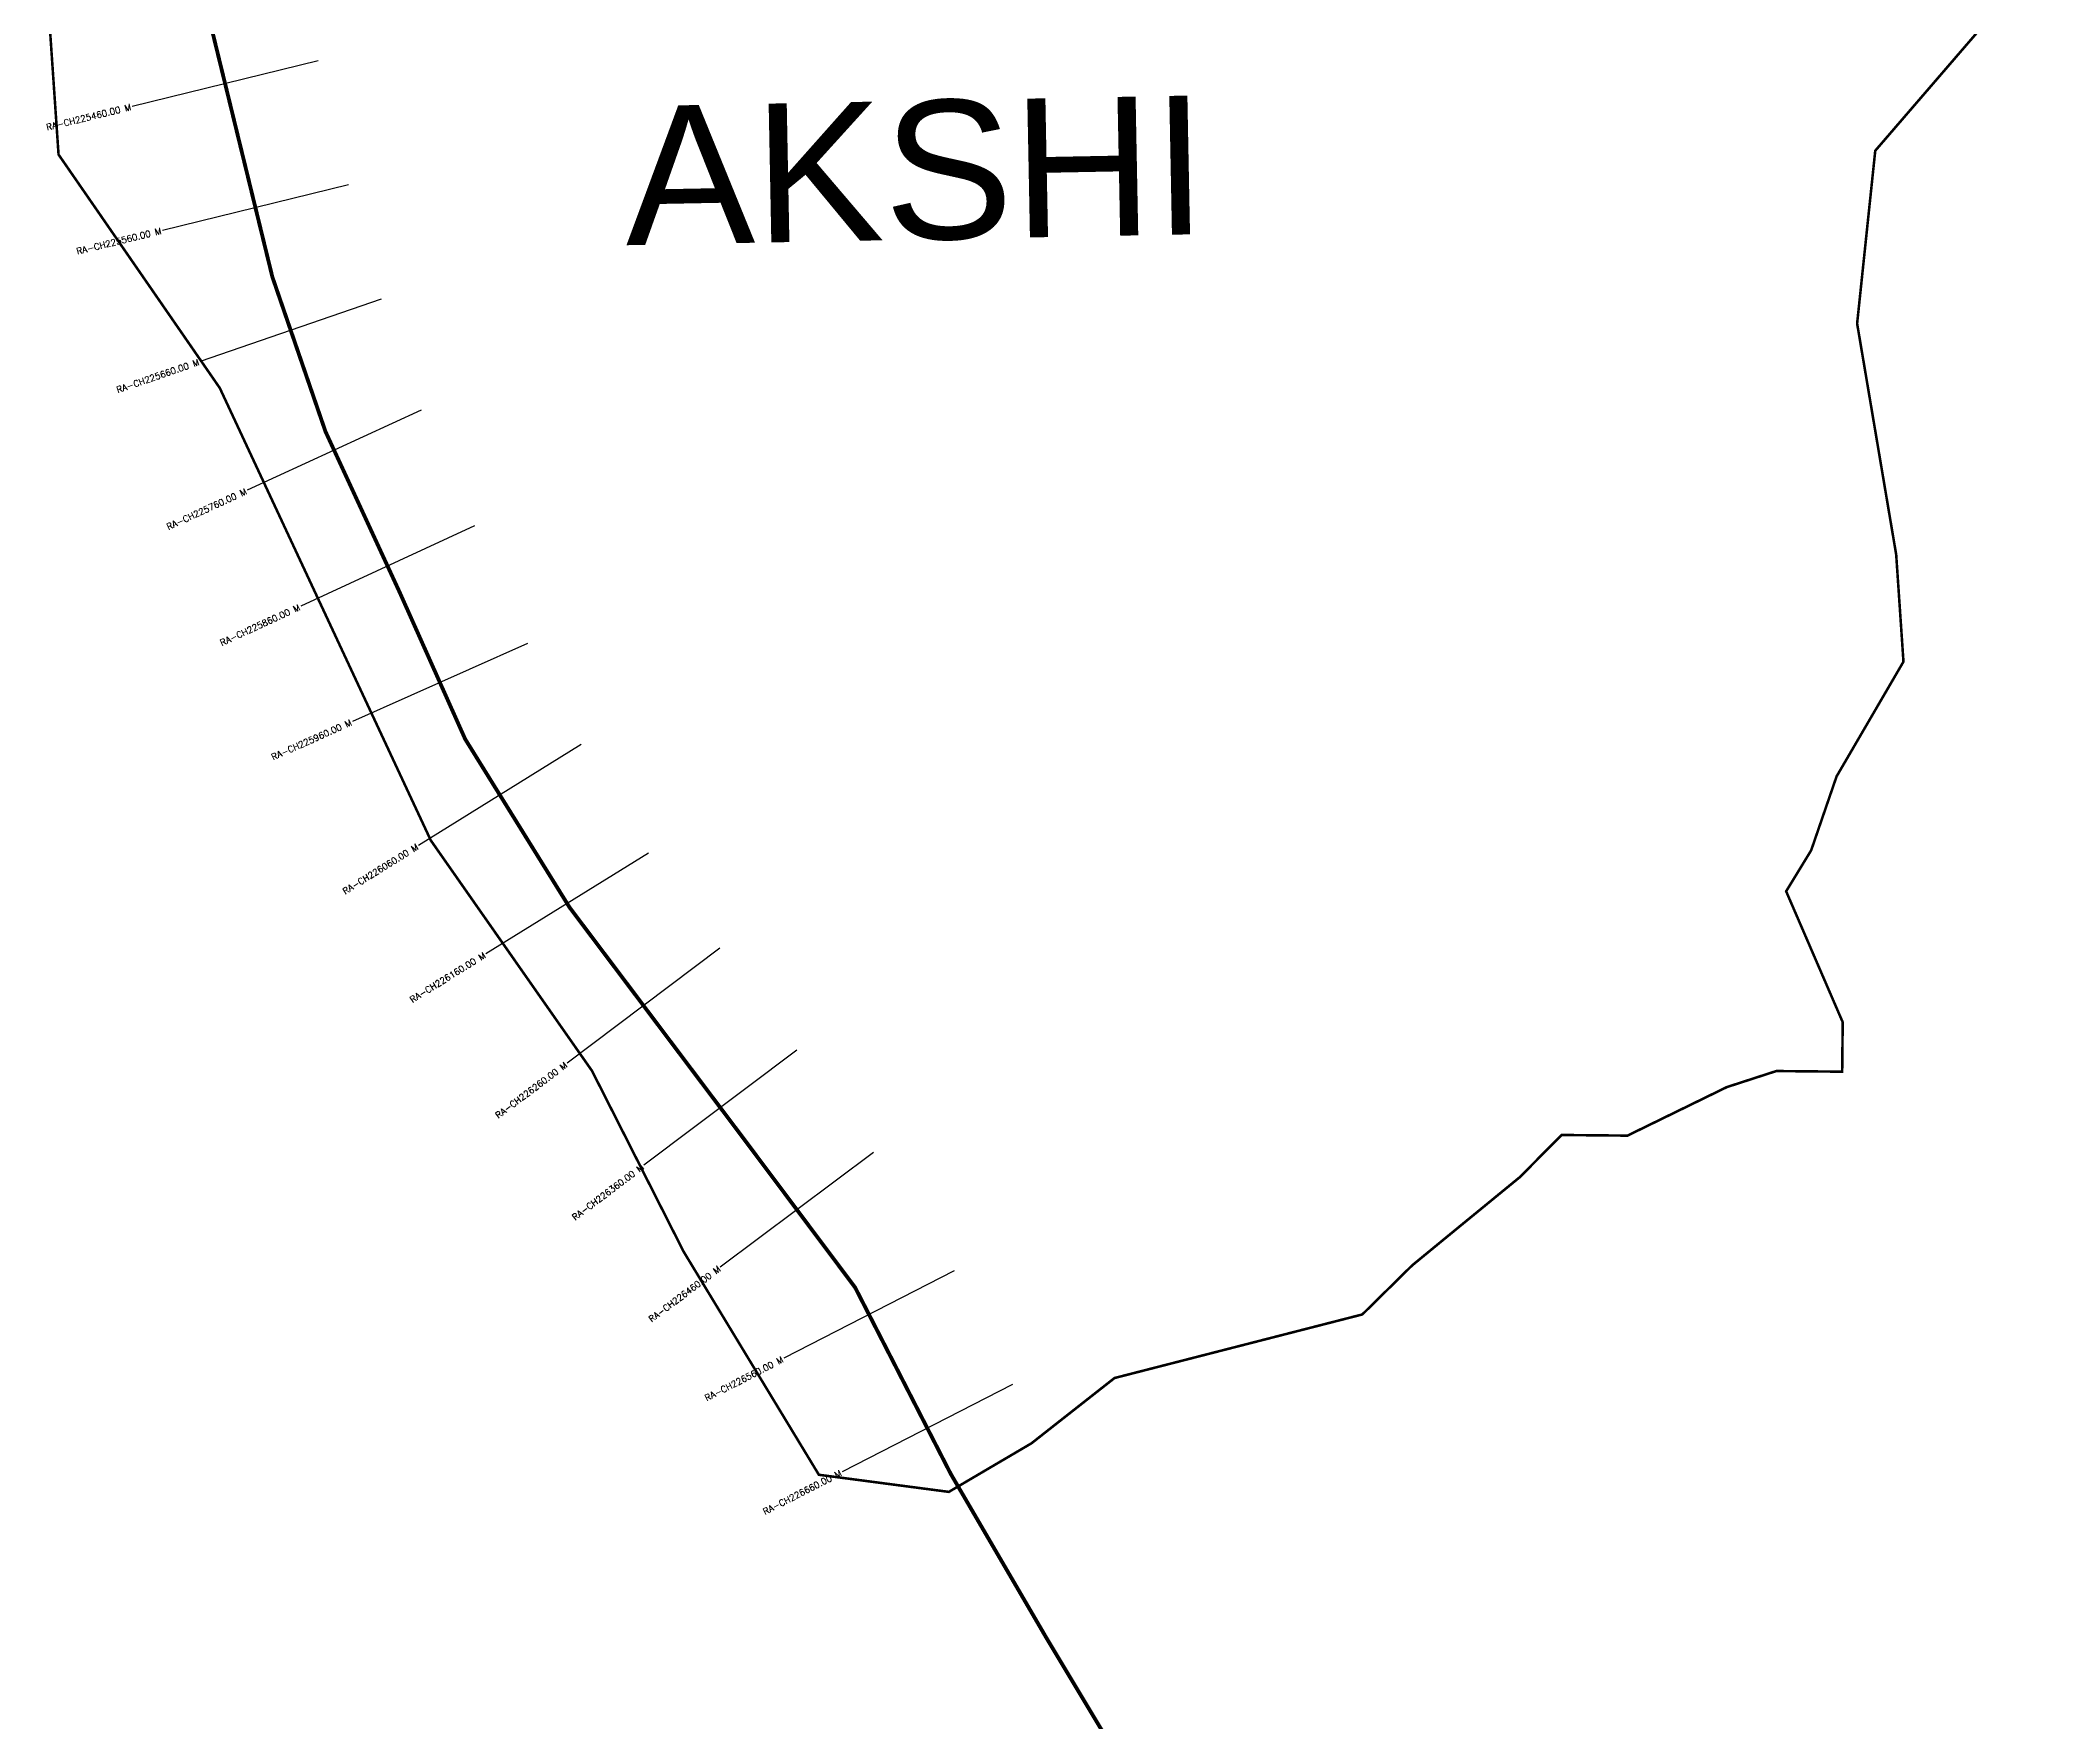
# Model space of a CAD drawing. Header units: metres. Extents: x 276130 to 278730, y 2057151 to 2062163.
# Drawn here: x 276726 to 278308, y 2059657 to 2060975 of the extents above; entities that cross this region are included whole.
import ezdxf
from ezdxf.enums import TextEntityAlignment as Align

# ---------------------------------------------------------------- set-up
doc = ezdxf.new("R2010")
doc.units = ezdxf.units.M
doc.header["$MEASUREMENT"] = 0
for name, color, linetype in [('CS', 134, 'Continuous'), ('CSMark', 6, 'Continuous'), ('NATURALLY PROTECTED', 3, 'Continuous'), ('VILLAGE NAME', 250, 'Continuous')]:
    doc.layers.add(name, color=color, linetype=linetype)
doc.styles.get("Standard").update_dxf_attribs({"font": 'simplex.shx'})

msp = doc.modelspace()

# ---------------------------------------------------------------- linework, layer by layer
at = {"color": 6, "const_width": 2, "flags": 128}
msp.add_lwpolyline([(278307.2, 2061054.6), (278163.8, 2060888.2), (278149.6, 2060752.8), (278180.2, 2060571.8), (278185.9, 2060487.9), (278133.5, 2060398), (278113.6, 2060340.1), (278094, 2060308), (278138.3, 2060205.5), (278137.9, 2060166.7), (278086.3, 2060167.2), (278047.5, 2060154.6), (277969.7, 2060116.6), (277918.1, 2060117.1), (277885.4, 2060084.1), (277829, 2060037.9), (277801, 2060014.9), (277762, 2059976.5), (277567.9, 2059926.7), (277520.3, 2059889.3), (277502.9, 2059875.6), (277438.1, 2059837.5), (277336.3, 2059850.9), (277230.3, 2060025.8), (277158.6, 2060167.3), (277032.3, 2060347.9), (276867, 2060702.3), (276740.7, 2060885.2), (276727.5, 2061077.8)], dxfattribs=at)
at = {"layer": 'CS'}
for p, q in [((276944, 2060958.5), (276798.3, 2060922.9)), ((276967.8, 2060861.4), (276822.1, 2060825.7)), ((276993.5, 2060771.9), (276851.6, 2060723.1)), ((277024.7, 2060685), (276888.5, 2060622.2)), ((277066.6, 2060594.2), (276930.4, 2060531.4)), ((277108, 2060502.1), (276970.9, 2060441)), ((277150.1, 2060423), (277022.6, 2060344)), ((277202.8, 2060338), (277075.3, 2060259)), ((277258.8, 2060263.5), (277139, 2060173.3)), ((277319, 2060183.6), (277199.1, 2060093.4)), ((277379.1, 2060103.5), (277259.1, 2060013.6)), ((277442.4, 2060010.6), (277308.9, 2059942.2)), ((277488, 2059921.6), (277354.5, 2059853.2))]:
    msp.add_line(p, q, dxfattribs=at)
at = {"layer": 'NATURALLY PROTECTED', "const_width": 3, "flags": 128}
msp.add_lwpolyline([(276859.1, 2060990.1), (276908.2, 2060789.3), (276949.8, 2060668.2), (277007.8, 2060542.5), (277059.2, 2060427.3), (277141, 2060295.4), (277275.3, 2060117), (277364.7, 2059997.6), (277439.6, 2059851.6), (277515, 2059722.3), (277567.5, 2059634.8)], dxfattribs=at)

# ---------------------------------------------------------------- texts
at = {"layer": 'CSMark'}
for s, rotation, p in [('RA-CH225460.00 M', 13.7426, (276797.4, 2060922.6)), ('RA-CH225560.00 M', 13.7426, (276821.1, 2060825.5)), ('RA-CH225660.00 M', 18.9718, (276850.7, 2060722.8)), ('RA-CH225760.00 M', 24.7653, (276887.6, 2060621.7)), ('RA-CH225860.00 M', 24.7653, (276929.5, 2060530.9)), ('RA-CH225960.00 M', 24.0286, (276970, 2060440.6)), ('RA-CH226060.00 M', 31.8078, (277021.8, 2060343.4)), ('RA-CH226160.00 M', 31.8078, (277074.5, 2060258.5)), ('RA-CH226260.00 M', 36.9689, (277138.2, 2060172.7)), ('RA-CH226360.00 M', 36.9689, (277198.3, 2060092.8)), ('RA-CH226460.00 M', 36.8607, (277258.3, 2060013)), ('RA-CH226560.00 M', 27.1342, (277308, 2059941.7)), ('RA-CH226660.00 M', 27.1342, (277353.6, 2059852.7))]:
    msp.add_text(s, height=5, rotation=rotation, dxfattribs=at).set_placement(p, align=Align.MIDDLE_RIGHT)
at = {"layer": 'VILLAGE NAME', "insert": (277183.2, 2060922.9), "char_height": 108.748, "attachment_point": 1, "rotation": 1.1028}
msp.add_mtext_dynamic_manual_height_columns('{\\fArial|b0|i0|c0|p34;AKSHI}', width=726.929, gutter_width=543.7, heights=[0], dxfattribs=at)

doc.saveas('drawing.dxf')
